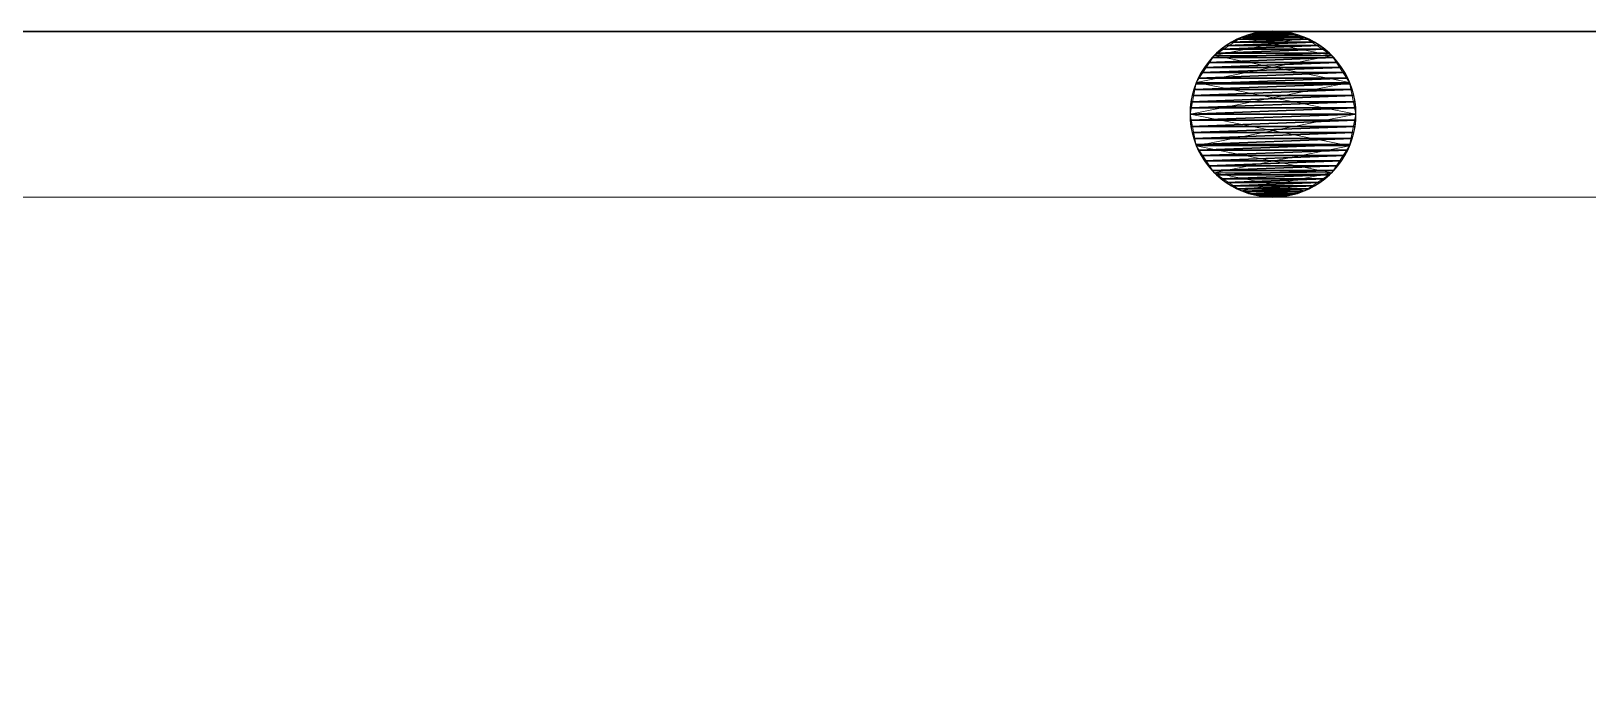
# Model space of a CAD drawing. Header units: centimetres. Extents: x 402 to 3875, y 442 to 2267.
# Drawn here: x 2966.9 to 3013.8, y 2059.13 to 2078.65 of the extents above; entities that cross this region are included whole.
import ezdxf

# ---------------------------------------------------------------- set-up
doc = ezdxf.new("R2010")
doc.units = ezdxf.units.CM
doc.layers.get('0').update_dxf_attribs({"true_color": 0xff5454})
for name, color, linetype in [('Columns of the Existing Mesh Walls', 250, 'Continuous'), ('Floor Area (Red Dust)', 250, 'Continuous'), ('Plan', 250, 'Continuous')]:
    doc.layers.add(name, color=color, linetype=linetype)
doc.layers.get('0').off()

# ---------------------------------------------------------------- blocks, each defined once
blk = doc.blocks.new('Group_8')
blk.add_line((0, 540), (0, 0))
mesh = blk.add_polyface()
corners = [(570, 540), (0, 0), (0, 540), (570, 0)]
mesh.append_faces([[corners[k] for k in face] for face in [(0, 1, 2), (1, 0, 3)]], dxfattribs={"vtx0": -1})
blk = doc.blocks.new('Group_1')
at = {"layer": 'Columns of the Existing Mesh Walls', "lineweight": 20}
for p, q in [((62.453, 2604.827, 190), (62.282, 2604.752, 190)), ((63.367, 2605), (62.41, 2604.81)), ((62.41, 2604.81), (63.367, 2605, 190)), ((63.367, 2605, 190), (62.41, 2604.81, 190)), ((62.63, 2604.889, 190), (62.453, 2604.827, 190)), ((62.81, 2604.938, 190), (62.63, 2604.889, 190)), ((62.994, 2604.972, 190), (62.81, 2604.938, 190)), ((63.18, 2604.993, 190), (62.994, 2604.972, 190)), ((63.367, 2605, 190), (63.18, 2604.993, 190)), ((63.367, 2605, 190), (63.367, 2605)), ((64.323, 2604.81), (63.367, 2605)), ((63.367, 2605), (64.323, 2604.81, 190)), ((63.553, 2604.993, 190), (63.367, 2605, 190)), ((64.323, 2604.81, 190), (63.367, 2605, 190)), ((63.739, 2604.972, 190), (63.553, 2604.993, 190)), ((63.923, 2604.938, 190), (63.739, 2604.972, 190)), ((64.104, 2604.889, 190), (63.923, 2604.938, 190)), ((64.28, 2604.827, 190), (64.104, 2604.889, 190)), ((64.451, 2604.752, 190), (64.28, 2604.827, 190)), ((62.41, 2604.81), (61.599, 2604.268)), ((61.599, 2604.268), (62.41, 2604.81, 190)), ((62.41, 2604.81, 190), (61.599, 2604.268, 190)), ((61.808, 2604.455, 190), (61.666, 2604.333, 190)), ((61.958, 2604.566, 190), (61.808, 2604.455, 190)), ((62.117, 2604.665, 190), (61.958, 2604.566, 190)), ((62.282, 2604.752, 190), (62.117, 2604.665, 190)), ((62.41, 2604.81, 190), (62.41, 2604.81)), ((65.134, 2604.268), (64.323, 2604.81)), ((64.323, 2604.81), (65.134, 2604.268, 190)), ((64.323, 2604.81, 190), (64.323, 2604.81)), ((65.134, 2604.268, 190), (64.323, 2604.81, 190)), ((64.617, 2604.665, 190), (64.451, 2604.752, 190)), ((64.775, 2604.566, 190), (64.617, 2604.665, 190)), ((64.925, 2604.455, 190), (64.775, 2604.566, 190)), ((65.067, 2604.333, 190), (64.925, 2604.455, 190)), ((61.599, 2604.268), (61.057, 2603.457)), ((61.057, 2603.457), (61.599, 2604.268, 190)), ((61.599, 2604.268, 190), (61.057, 2603.457, 190)), ((61.301, 2603.908, 190), (61.202, 2603.75, 190)), ((61.412, 2604.059, 190), (61.301, 2603.908, 190)), ((61.534, 2604.2, 190), (61.412, 2604.059, 190)), ((61.666, 2604.333, 190), (61.534, 2604.2, 190)), ((61.599, 2604.268, 190), (61.599, 2604.268)), ((65.199, 2604.2, 190), (65.067, 2604.333, 190)), ((65.134, 2604.268, 190), (65.134, 2604.268)), ((65.676, 2603.457), (65.134, 2604.268)), ((65.134, 2604.268), (65.676, 2603.457, 190)), ((65.676, 2603.457, 190), (65.134, 2604.268, 190)), ((65.321, 2604.059, 190), (65.199, 2604.2, 190)), ((65.432, 2603.908, 190), (65.321, 2604.059, 190)), ((65.532, 2603.75, 190), (65.432, 2603.908, 190)), ((61.057, 2603.457), (60.867, 2602.5)), ((60.867, 2602.5), (61.057, 2603.457, 190)), ((61.057, 2603.457, 190), (60.867, 2602.5, 190)), ((61.114, 2603.585, 190), (61.039, 2603.413, 190)), ((61.057, 2603.457, 190), (61.057, 2603.457)), ((61.202, 2603.75, 190), (61.114, 2603.585, 190)), ((65.619, 2603.585, 190), (65.532, 2603.75, 190)), ((65.694, 2603.413, 190), (65.619, 2603.585, 190)), ((65.867, 2602.5), (65.676, 2603.457)), ((65.676, 2603.457), (65.867, 2602.5, 190)), ((65.676, 2603.457, 190), (65.676, 2603.457)), ((65.867, 2602.5, 190), (65.676, 2603.457, 190)), ((60.929, 2603.056, 190), (60.895, 2602.873, 190)), ((60.978, 2603.237, 190), (60.929, 2603.056, 190)), ((61.039, 2603.413, 190), (60.978, 2603.237, 190)), ((65.755, 2603.237, 190), (65.694, 2603.413, 190)), ((65.804, 2603.056, 190), (65.755, 2603.237, 190)), ((65.839, 2602.873, 190), (65.804, 2603.056, 190)), ((60.874, 2602.687, 190), (60.867, 2602.5, 190)), ((60.867, 2602.5, 190), (60.867, 2602.5)), ((60.867, 2602.5), (61.057, 2601.543)), ((61.057, 2601.543), (60.867, 2602.5, 190)), ((60.867, 2602.5, 190), (60.874, 2602.313, 190)), ((60.867, 2602.5, 190), (61.057, 2601.543, 190)), ((60.895, 2602.873, 190), (60.874, 2602.687, 190)), ((65.676, 2601.543), (65.867, 2602.5)), ((65.867, 2602.5), (65.676, 2601.543, 190)), ((65.676, 2601.543, 190), (65.867, 2602.5, 190)), ((65.86, 2602.687, 190), (65.839, 2602.873, 190)), ((65.867, 2602.5, 190), (65.86, 2602.687, 190)), ((65.86, 2602.313, 190), (65.867, 2602.5, 190)), ((65.867, 2602.5, 190), (65.867, 2602.5)), ((60.874, 2602.313, 190), (60.895, 2602.127, 190)), ((60.895, 2602.127, 190), (60.929, 2601.944, 190)), ((65.804, 2601.944, 190), (65.839, 2602.127, 190)), ((65.839, 2602.127, 190), (65.86, 2602.313, 190)), ((60.929, 2601.944, 190), (60.978, 2601.763, 190)), ((60.978, 2601.763, 190), (61.039, 2601.587, 190)), ((61.039, 2601.587, 190), (61.114, 2601.415, 190)), ((61.057, 2601.543, 190), (61.057, 2601.543)), ((61.057, 2601.543), (61.599, 2600.732)), ((61.599, 2600.732), (61.057, 2601.543, 190)), ((61.057, 2601.543, 190), (61.599, 2600.732, 190)), ((65.134, 2600.732), (65.676, 2601.543)), ((65.676, 2601.543), (65.134, 2600.732, 190)), ((65.134, 2600.732, 190), (65.676, 2601.543, 190)), ((65.619, 2601.415, 190), (65.694, 2601.587, 190)), ((65.676, 2601.543, 190), (65.676, 2601.543)), ((65.694, 2601.587, 190), (65.755, 2601.763, 190)), ((65.755, 2601.763, 190), (65.804, 2601.944, 190)), ((61.114, 2601.415, 190), (61.202, 2601.25, 190)), ((61.202, 2601.25, 190), (61.301, 2601.092, 190)), ((61.301, 2601.092, 190), (61.412, 2600.941, 190)), ((65.321, 2600.941, 190), (65.432, 2601.092, 190)), ((65.432, 2601.092, 190), (65.532, 2601.25, 190)), ((65.532, 2601.25, 190), (65.619, 2601.415, 190)), ((61.412, 2600.941, 190), (61.534, 2600.8, 190)), ((61.534, 2600.8, 190), (61.666, 2600.667, 190)), ((61.599, 2600.732, 190), (61.599, 2600.732)), ((61.599, 2600.732), (62.41, 2600.19)), ((62.41, 2600.19), (61.599, 2600.732, 190)), ((61.599, 2600.732, 190), (62.41, 2600.19, 190)), ((61.666, 2600.667, 190), (61.808, 2600.545, 190)), ((64.323, 2600.19), (65.134, 2600.732)), ((65.134, 2600.732), (64.323, 2600.19, 190)), ((64.323, 2600.19, 190), (65.134, 2600.732, 190)), ((64.925, 2600.545, 190), (65.067, 2600.667, 190)), ((65.067, 2600.667, 190), (65.199, 2600.8, 190)), ((65.134, 2600.732, 190), (65.134, 2600.732)), ((65.199, 2600.8, 190), (65.321, 2600.941, 190)), ((61.808, 2600.545, 190), (61.958, 2600.435, 190)), ((61.958, 2600.435, 190), (62.117, 2600.335, 190)), ((62.117, 2600.335, 190), (62.282, 2600.248, 190)), ((62.282, 2600.248, 190), (62.453, 2600.173, 190)), ((62.41, 2600.19, 190), (62.41, 2600.19)), ((62.41, 2600.19), (63.367, 2600)), ((63.367, 2600), (62.41, 2600.19, 190)), ((62.41, 2600.19, 190), (63.367, 2600, 190)), ((62.453, 2600.173, 190), (62.63, 2600.111, 190)), ((63.367, 2600), (64.323, 2600.19)), ((64.323, 2600.19), (63.367, 2600, 190)), ((63.367, 2600, 190), (64.323, 2600.19, 190)), ((64.104, 2600.111, 190), (64.28, 2600.173, 190)), ((64.28, 2600.173, 190), (64.451, 2600.248, 190)), ((64.323, 2600.19, 190), (64.323, 2600.19)), ((64.451, 2600.248, 190), (64.617, 2600.335, 190)), ((64.617, 2600.335, 190), (64.775, 2600.435, 190)), ((64.775, 2600.435, 190), (64.925, 2600.545, 190)), ((62.63, 2600.111, 190), (62.81, 2600.063, 190)), ((62.81, 2600.063, 190), (62.994, 2600.028, 190)), ((62.994, 2600.028, 190), (63.18, 2600.007, 190)), ((63.18, 2600.007, 190), (63.367, 2600, 190)), ((63.367, 2600, 190), (63.553, 2600.007, 190)), ((63.367, 2600, 190), (63.367, 2600)), ((63.553, 2600.007, 190), (63.739, 2600.028, 190)), ((63.739, 2600.028, 190), (63.923, 2600.063, 190)), ((63.923, 2600.063, 190), (64.104, 2600.111, 190))]:
    blk.add_line(p, q, dxfattribs=at)
at = {"layer": 'Columns of the Existing Mesh Walls', "color": 250, "lineweight": 20}
blk.add_polyline3d([(65.867, 2742.5, 0), (65.867, 2.5, 0)], dxfattribs=at)
at = {"layer": 'Columns of the Existing Mesh Walls', "lineweight": 20}
blk.add_polyline3d([(65.867, 2602.5, 190), (65.825, 2602.955, 190), (65.691, 2603.42, 190), (65.459, 2603.868, 190), (65.134, 2604.268, 190), (64.735, 2604.593, 190), (64.287, 2604.825, 190), (63.821, 2604.958, 190), (63.367, 2605, 190), (62.912, 2604.958, 190), (62.446, 2604.825, 190), (61.999, 2604.593, 190), (61.599, 2604.268, 190), (61.274, 2603.868, 190), (61.042, 2603.42, 190), (60.908, 2602.955, 190), (60.867, 2602.5, 190), (60.908, 2602.045, 190), (61.042, 2601.58, 190), (61.274, 2601.132, 190), (61.599, 2600.732, 190), (61.999, 2600.408, 190), (62.446, 2600.176, 190), (62.912, 2600.042, 190), (63.367, 2600, 190), (63.821, 2600.042, 190), (64.287, 2600.176, 190), (64.735, 2600.408, 190), (65.134, 2600.732, 190), (65.459, 2601.132, 190), (65.691, 2601.58, 190), (65.825, 2602.045, 190), (65.867, 2602.5, 190)], close=True, dxfattribs=at)
at = {"layer": 'Floor Area (Red Dust)', "lineweight": 5}
blk.add_polyline3d([(154.653, 2831.287, 0), (635.867, 2831.287, 0), (635.867, 2291.287, 0), (65.867, 2291.287, 0), (65.867, 2742.5, 0), (154.653, 2831.287, 0)], close=True, dxfattribs=at)
at = {"layer": 'Columns of the Existing Mesh Walls', "lineweight": 20}
mesh = blk.add_polyface(dxfattribs=at)
corners = [(61.057, 2601.543, 190), (61.057, 2603.457, 190), (60.867, 2602.5, 190), (61.599, 2600.732, 190), (61.599, 2604.268, 190), (62.41, 2600.19, 190), (62.41, 2604.81, 190), (63.367, 2600, 190), (63.367, 2605, 190), (64.323, 2600.19, 190), (64.323, 2604.81, 190), (65.134, 2600.732, 190), (65.134, 2604.268, 190), (65.676, 2601.543, 190), (65.676, 2603.457, 190), (65.867, 2602.5, 190)]
mesh.append_faces([[corners[k] for k in face] for face in [(0, 1, 2), (14, 13, 15)]], dxfattribs={"vtx0": -1})
mesh.append_faces([[corners[k] for k in face] for face in [(1, 3, 4), (4, 5, 6), (6, 7, 8), (8, 9, 10), (10, 11, 12), (12, 13, 14)]], dxfattribs={"vtx0": -1, "vtx1": -1})
mesh.append_faces([[corners[k] for k in face] for face in [(1, 0, 3), (4, 3, 5), (6, 5, 7), (8, 7, 9), (10, 9, 11), (12, 11, 13)]], dxfattribs={"vtx0": -1, "vtx2": -1})
mesh = blk.add_polyface(dxfattribs=at)
corners = [(61.057, 2603.457), (61.057, 2601.543), (60.867, 2602.5), (61.599, 2604.268), (61.599, 2600.732), (62.41, 2604.81), (62.41, 2600.19), (63.367, 2605), (63.367, 2600), (64.323, 2604.81), (64.323, 2600.19), (65.134, 2604.268), (65.134, 2600.732), (65.676, 2603.457), (65.676, 2601.543), (65.867, 2602.5)]
mesh.append_faces([[corners[k] for k in face] for face in [(0, 1, 2), (14, 13, 15)]], dxfattribs={"vtx0": -1})
mesh.append_faces([[corners[k] for k in face] for face in [(1, 3, 4), (4, 5, 6), (6, 7, 8), (8, 9, 10), (10, 11, 12), (12, 13, 14)]], dxfattribs={"vtx0": -1, "vtx1": -1})
mesh.append_faces([[corners[k] for k in face] for face in [(1, 0, 3), (4, 3, 5), (6, 5, 7), (8, 7, 9), (10, 9, 11), (12, 11, 13)]], dxfattribs={"vtx0": -1, "vtx2": -1})
at = {"layer": 'Columns of the Existing Mesh Walls', "lineweight": 25}
mesh = blk.add_polyface(dxfattribs=at)
corners = [(60.874, 2602.313, 190), (60.874, 2602.687, 190), (60.867, 2602.5, 190), (60.895, 2602.127, 190), (60.895, 2602.873, 190), (60.929, 2601.944, 190), (60.929, 2603.056, 190), (60.978, 2601.763, 190), (60.978, 2603.237, 190), (61.039, 2601.587, 190), (61.039, 2603.413, 190), (61.114, 2601.415, 190), (61.114, 2603.585, 190), (61.202, 2601.25, 190), (61.202, 2603.75, 190), (61.301, 2601.092, 190), (61.301, 2603.908, 190), (61.412, 2600.941, 190), (61.412, 2604.059, 190), (61.534, 2600.8, 190), (61.534, 2604.2, 190), (61.666, 2600.667, 190), (61.666, 2604.333, 190), (61.808, 2600.545, 190), (61.808, 2604.455, 190), (61.958, 2600.435, 190), (61.958, 2604.566, 190), (62.117, 2600.335, 190), (62.117, 2604.665, 190), (62.282, 2600.248, 190), (62.282, 2604.752, 190), (62.453, 2600.173, 190), (62.453, 2604.827, 190), (62.63, 2600.111, 190), (62.63, 2604.889, 190), (62.81, 2600.063, 190), (62.81, 2604.938, 190), (62.994, 2600.028, 190), (62.994, 2604.972, 190), (63.18, 2600.007, 190), (63.18, 2604.993, 190), (63.367, 2600, 190), (63.367, 2605, 190), (63.553, 2600.007, 190), (63.553, 2604.993, 190), (63.739, 2600.028, 190), (63.739, 2604.972, 190), (63.923, 2600.063, 190), (63.923, 2604.938, 190), (64.104, 2600.111, 190), (64.104, 2604.889, 190), (64.28, 2600.173, 190), (64.28, 2604.827, 190), (64.451, 2600.248, 190), (64.451, 2604.752, 190), (64.617, 2600.335, 190), (64.617, 2604.665, 190), (64.775, 2600.435, 190), (64.775, 2604.566, 190), (64.925, 2600.545, 190), (64.925, 2604.455, 190), (65.067, 2600.667, 190), (65.067, 2604.333, 190), (65.199, 2600.8, 190), (65.199, 2604.2, 190), (65.321, 2600.941, 190), (65.321, 2604.059, 190), (65.432, 2601.092, 190), (65.432, 2603.908, 190), (65.532, 2601.25, 190), (65.532, 2603.75, 190), (65.619, 2601.415, 190), (65.619, 2603.585, 190), (65.694, 2601.587, 190), (65.694, 2603.413, 190), (65.755, 2601.763, 190), (65.755, 2603.237, 190), (65.804, 2601.944, 190), (65.804, 2603.056, 190), (65.839, 2602.127, 190), (65.839, 2602.873, 190), (65.86, 2602.313, 190), (65.86, 2602.687, 190), (65.867, 2602.5, 190)]
mesh.append_faces([[corners[k] for k in face] for face in [(0, 1, 2), (82, 81, 83)]], dxfattribs={"vtx0": -1})
mesh.append_faces([[corners[k] for k in face] for face in [(1, 3, 4), (4, 5, 6), (6, 7, 8), (8, 9, 10), (10, 11, 12), (12, 13, 14), (14, 15, 16), (16, 17, 18), (18, 19, 20), (20, 21, 22), (22, 23, 24), (24, 25, 26), (26, 27, 28), (28, 29, 30), (30, 31, 32), (32, 33, 34), (34, 35, 36), (36, 37, 38), (38, 39, 40), (40, 41, 42), (42, 43, 44), (44, 45, 46), (46, 47, 48), (48, 49, 50), (50, 51, 52), (52, 53, 54), (54, 55, 56), (56, 57, 58), (58, 59, 60), (60, 61, 62), (62, 63, 64), (64, 65, 66), (66, 67, 68), (68, 69, 70), (70, 71, 72), (72, 73, 74), (74, 75, 76), (76, 77, 78), (78, 79, 80), (80, 81, 82)]], dxfattribs={"vtx0": -1, "vtx1": -1})
mesh.append_faces([[corners[k] for k in face] for face in [(1, 0, 3), (4, 3, 5), (6, 5, 7), (8, 7, 9), (10, 9, 11), (12, 11, 13), (14, 13, 15), (16, 15, 17), (18, 17, 19), (20, 19, 21), (22, 21, 23), (24, 23, 25), (26, 25, 27), (28, 27, 29), (30, 29, 31), (32, 31, 33), (34, 33, 35), (36, 35, 37), (38, 37, 39), (40, 39, 41), (42, 41, 43), (44, 43, 45), (46, 45, 47), (48, 47, 49), (50, 49, 51), (52, 51, 53), (54, 53, 55), (56, 55, 57), (58, 57, 59), (60, 59, 61), (62, 61, 63), (64, 63, 65), (66, 65, 67), (68, 67, 69), (70, 69, 71), (72, 71, 73), (74, 73, 75), (76, 75, 77), (78, 77, 79), (80, 79, 81)]], dxfattribs={"vtx0": -1, "vtx2": -1})
at = {"layer": 'Columns of the Existing Mesh Walls', "lineweight": 20}
mesh = blk.add_polyface(dxfattribs=at)
corners = [(63.367, 2605, 190), (63.367, 2605), (62.41, 2604.81)]
mesh.append_faces([[corners[k] for k in face] for face in [(0, 1, 2)]])
mesh = blk.add_polyface(dxfattribs=at)
corners = [(63.367, 2605, 190), (62.41, 2604.81), (62.41, 2604.81, 190)]
mesh.append_faces([[corners[k] for k in face] for face in [(0, 1, 2)]])
mesh = blk.add_polyface(dxfattribs=at)
corners = [(64.323, 2604.81, 190), (64.323, 2604.81), (63.367, 2605)]
mesh.append_faces([[corners[k] for k in face] for face in [(0, 1, 2)]])
mesh = blk.add_polyface(dxfattribs=at)
corners = [(64.323, 2604.81, 190), (63.367, 2605), (63.367, 2605, 190)]
mesh.append_faces([[corners[k] for k in face] for face in [(0, 1, 2)]])
mesh = blk.add_polyface(dxfattribs=at)
corners = [(62.41, 2604.81, 190), (62.41, 2604.81), (61.599, 2604.268)]
mesh.append_faces([[corners[k] for k in face] for face in [(0, 1, 2)]])
mesh = blk.add_polyface(dxfattribs=at)
corners = [(62.41, 2604.81, 190), (61.599, 2604.268), (61.599, 2604.268, 190)]
mesh.append_faces([[corners[k] for k in face] for face in [(0, 1, 2)]])
mesh = blk.add_polyface(dxfattribs=at)
corners = [(65.134, 2604.268, 190), (65.134, 2604.268), (64.323, 2604.81)]
mesh.append_faces([[corners[k] for k in face] for face in [(0, 1, 2)]])
mesh = blk.add_polyface(dxfattribs=at)
corners = [(65.134, 2604.268, 190), (64.323, 2604.81), (64.323, 2604.81, 190)]
mesh.append_faces([[corners[k] for k in face] for face in [(0, 1, 2)]])
mesh = blk.add_polyface(dxfattribs=at)
corners = [(61.599, 2604.268), (61.057, 2603.457), (61.599, 2604.268, 190)]
mesh.append_faces([[corners[k] for k in face] for face in [(0, 1, 2)]])
mesh = blk.add_polyface(dxfattribs=at)
corners = [(61.599, 2604.268, 190), (61.057, 2603.457), (61.057, 2603.457, 190)]
mesh.append_faces([[corners[k] for k in face] for face in [(0, 1, 2)]])
mesh = blk.add_polyface(dxfattribs=at)
corners = [(65.134, 2604.268), (65.676, 2603.457, 190), (65.676, 2603.457)]
mesh.append_faces([[corners[k] for k in face] for face in [(0, 1, 2)]])
mesh = blk.add_polyface(dxfattribs=at)
corners = [(65.134, 2604.268, 190), (65.676, 2603.457, 190), (65.134, 2604.268)]
mesh.append_faces([[corners[k] for k in face] for face in [(0, 1, 2)]])
mesh = blk.add_polyface(dxfattribs=at)
corners = [(61.057, 2603.457), (60.867, 2602.5), (61.057, 2603.457, 190)]
mesh.append_faces([[corners[k] for k in face] for face in [(0, 1, 2)]])
mesh = blk.add_polyface(dxfattribs=at)
corners = [(61.057, 2603.457, 190), (60.867, 2602.5), (60.867, 2602.5, 190)]
mesh.append_faces([[corners[k] for k in face] for face in [(0, 1, 2)]])
mesh = blk.add_polyface(dxfattribs=at)
corners = [(65.676, 2603.457), (65.867, 2602.5, 190), (65.867, 2602.5)]
mesh.append_faces([[corners[k] for k in face] for face in [(0, 1, 2)]])
mesh = blk.add_polyface(dxfattribs=at)
corners = [(65.676, 2603.457, 190), (65.867, 2602.5, 190), (65.676, 2603.457)]
mesh.append_faces([[corners[k] for k in face] for face in [(0, 1, 2)]])
mesh = blk.add_polyface(dxfattribs=at)
corners = [(60.867, 2602.5), (61.057, 2601.543), (60.867, 2602.5, 190)]
mesh.append_faces([[corners[k] for k in face] for face in [(0, 1, 2)]])
mesh = blk.add_polyface(dxfattribs=at)
corners = [(60.867, 2602.5, 190), (61.057, 2601.543), (61.057, 2601.543, 190)]
mesh.append_faces([[corners[k] for k in face] for face in [(0, 1, 2)]])
mesh = blk.add_polyface(dxfattribs=at)
corners = [(65.867, 2602.5), (65.676, 2601.543, 190), (65.676, 2601.543)]
mesh.append_faces([[corners[k] for k in face] for face in [(0, 1, 2)]])
mesh = blk.add_polyface(dxfattribs=at)
corners = [(65.867, 2602.5, 190), (65.676, 2601.543, 190), (65.867, 2602.5)]
mesh.append_faces([[corners[k] for k in face] for face in [(0, 1, 2)]])
mesh = blk.add_polyface(dxfattribs=at)
corners = [(61.057, 2601.543), (61.599, 2600.732), (61.057, 2601.543, 190)]
mesh.append_faces([[corners[k] for k in face] for face in [(0, 1, 2)]])
mesh = blk.add_polyface(dxfattribs=at)
corners = [(61.057, 2601.543, 190), (61.599, 2600.732), (61.599, 2600.732, 190)]
mesh.append_faces([[corners[k] for k in face] for face in [(0, 1, 2)]])
mesh = blk.add_polyface(dxfattribs=at)
corners = [(65.676, 2601.543), (65.134, 2600.732, 190), (65.134, 2600.732)]
mesh.append_faces([[corners[k] for k in face] for face in [(0, 1, 2)]])
mesh = blk.add_polyface(dxfattribs=at)
corners = [(65.676, 2601.543, 190), (65.134, 2600.732, 190), (65.676, 2601.543)]
mesh.append_faces([[corners[k] for k in face] for face in [(0, 1, 2)]])
mesh = blk.add_polyface(dxfattribs=at)
corners = [(61.599, 2600.732, 190), (61.599, 2600.732), (62.41, 2600.19)]
mesh.append_faces([[corners[k] for k in face] for face in [(0, 1, 2)]])
mesh = blk.add_polyface(dxfattribs=at)
corners = [(61.599, 2600.732, 190), (62.41, 2600.19), (62.41, 2600.19, 190)]
mesh.append_faces([[corners[k] for k in face] for face in [(0, 1, 2)]])
mesh = blk.add_polyface(dxfattribs=at)
corners = [(64.323, 2600.19, 190), (64.323, 2600.19), (65.134, 2600.732)]
mesh.append_faces([[corners[k] for k in face] for face in [(0, 1, 2)]])
mesh = blk.add_polyface(dxfattribs=at)
corners = [(64.323, 2600.19, 190), (65.134, 2600.732), (65.134, 2600.732, 190)]
mesh.append_faces([[corners[k] for k in face] for face in [(0, 1, 2)]])
mesh = blk.add_polyface(dxfattribs=at)
corners = [(62.41, 2600.19, 190), (62.41, 2600.19), (63.367, 2600)]
mesh.append_faces([[corners[k] for k in face] for face in [(0, 1, 2)]])
mesh = blk.add_polyface(dxfattribs=at)
corners = [(62.41, 2600.19, 190), (63.367, 2600), (63.367, 2600, 190)]
mesh.append_faces([[corners[k] for k in face] for face in [(0, 1, 2)]])
mesh = blk.add_polyface(dxfattribs=at)
corners = [(63.367, 2600, 190), (63.367, 2600), (64.323, 2600.19)]
mesh.append_faces([[corners[k] for k in face] for face in [(0, 1, 2)]])
mesh = blk.add_polyface(dxfattribs=at)
corners = [(63.367, 2600, 190), (64.323, 2600.19), (64.323, 2600.19, 190)]
mesh.append_faces([[corners[k] for k in face] for face in [(0, 1, 2)]])

msp = doc.modelspace()

# ---------------------------------------------------------------- block references
at = {"layer": 'Columns of the Existing Mesh Walls', "lineweight": 20, "rotation": 270}
msp.add_blockref('Group_1', (401.813, 2139.52), dxfattribs=at)
at = {"layer": 'Plan', "lineweight": 15, "rotation": 270}
msp.add_blockref('Group_8', (2693.099, 2078.637, -0.5), dxfattribs=at)

doc.saveas('drawing.dxf')
